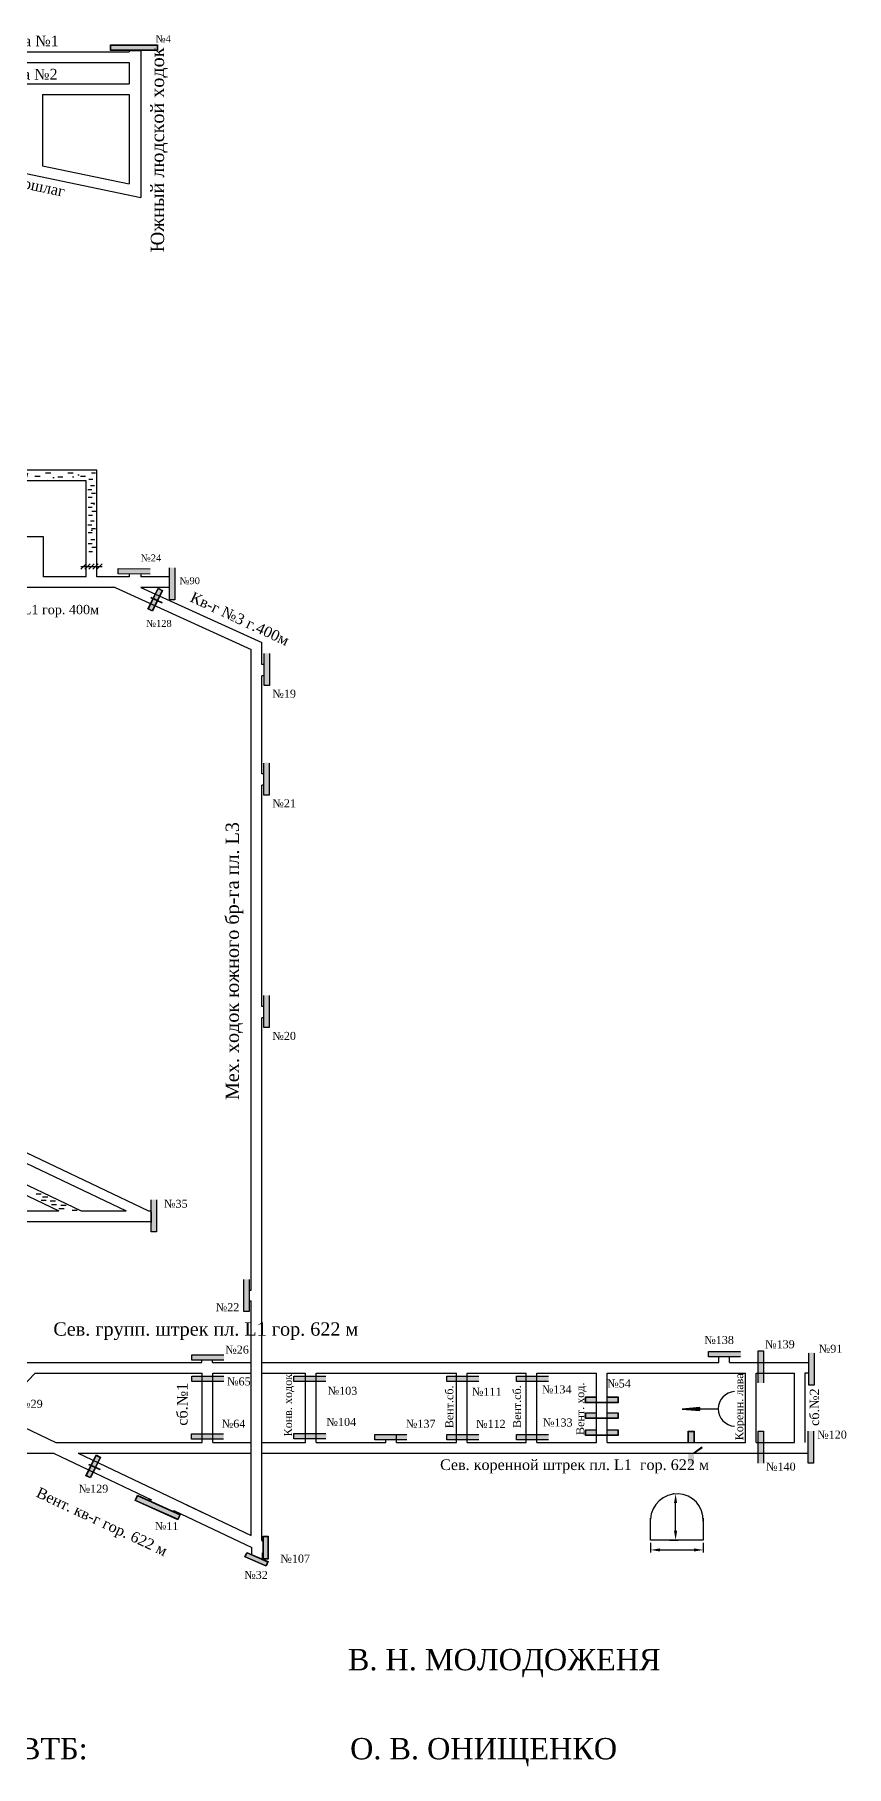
# Model space of a CAD drawing. Header units: millimetres. Extents: x -1207 to 162, y -504 to 324.
# Drawn here: x -142 to 162, y -425 to 224 of the extents above; entities that cross this region are included whole.
import ezdxf

# ---------------------------------------------------------------- set-up
doc = ezdxf.new("R2010")
doc.units = ezdxf.units.MM
for name, color, linetype in [('Двери', 7, 'Continuous'), ('Номера перемычек', 7, 'Continuous'), ('Перемычки 01', 7, 'Continuous'), ('Подписи', 7, 'Continuous')]:
    doc.layers.add(name, color=color, linetype=linetype)
doc.styles.get("Standard").update_dxf_attribs({"font": 'TIMES.TTF', "height": 10})
doc.dimstyles.new('AM_ISO', dxfattribs={"dimtxt": 3.5, "dimasz": 3.5, "dimexe": 1, "dimexo": 1, "dimgap": 1.5, "dimtad": 1, "dimdsep": 46, "dimtxsty": 'Standard', "dimcen": 0, "dimclrd": 256, "dimclre": 256, "dimclrt": 140, "dimadec": 0, "dimazin": 2, "dimtp": 0.1, "dimtm": 0.1, "dimtfac": 0.71, "dimtdec": 3, "dimtmove": 0, "dimatfit": 3, "dimfxl": 0, "dimlwd": -1, "dimlwe": -1, "dimarcsym": 0})

# ---------------------------------------------------------------- blocks, each defined once
blk = doc.blocks.new('*D75')
at = {"linetype": 'ByBlock'}
for p, q in [((89.02, -341.32), (89.02, -345.04)), ((92.52, -344.04), (105.28, -344.04)), ((108.78, -341.32), (108.78, -345.04))]:
    blk.add_line(p, q, dxfattribs=at)
for points in [[(92.52, -343.45), (92.52, -344.62), (89.02, -344.04)], [(105.28, -343.45), (105.28, -344.62), (108.78, -344.04)]]:
    blk.add_solid(points)
at = {"layer": 'Defpoints', "color": 0}
for p in [(89.02, -340.32), (108.78, -340.32), (108.78, -344.04)]:
    blk.add_point(p, dxfattribs=at)
blk = doc.blocks.new('*D74')
at = {"linetype": 'ByBlock'}
for p, q in [((97.78, -322.99), (97.39, -322.99)), ((98.39, -336.86), (98.39, -326.49)), ((96.07, -340.36), (99.39, -340.36))]:
    blk.add_line(p, q, dxfattribs=at)
for points in [[(97.8, -326.49), (98.97, -326.49), (98.39, -322.99)], [(97.8, -336.86), (98.97, -336.86), (98.39, -340.36)]]:
    blk.add_solid(points)
at = {"layer": 'Defpoints', "color": 0}
for p in [(98.39, -322.99), (98.78, -322.99), (95.07, -340.36)]:
    blk.add_point(p, dxfattribs=at)

msp = doc.modelspace()

# ---------------------------------------------------------------- hatches: boundary and pattern name
h = msp.add_hatch()
h.set_pattern_fill('AR-CONC', scale=0.1, style=0)
h.paths.add_polyline_path([(-202.56, 56.892), (-202.56, 60.892), (-316.534, 60.892), (-316.534, 57.392), (-316.034, 56.892)])
h.paths.add_polyline_path([(-162.56, 56.892), (-158.56, 56.892), (-122.56, 56.892), (-122.56, 24.728), (-119.06, 24.728), (-118.56, 25.228), (-118.56, 60.892), (-198.56, 60.892), (-198.56, 56.892)])
h = msp.add_hatch(color=256)
h.paths.add_polyline_path([(-93.948, 15.795), (-95.63, 16.622), (-99.456, 8.845), (-97.774, 8.017)])
h.paths.add_polyline_path([(-94.115, 15.738), (-95.573, 16.455), (-99.289, 8.902), (-97.831, 8.185)], flags=16)
for points in [[(-98.405, 13.225), (-98.466, 13.095), (-96.362, 12.113), (-96.301, 12.244)], [(-94.227, 11.118), (-94.166, 11.248), (-96.211, 12.202), (-96.271, 12.071)], [(107.472, -291.768), (107.472, -290.573), (100.913, -291.212)], [(-121.644, -311.82), (-121.705, -311.951), (-119.601, -312.932), (-119.54, -312.802)], [(-120.632, -312.292), (-120.696, -312.421), (-119.223, -313.108), (-119.16, -312.979)], [(-117.465, -313.928), (-117.405, -313.798), (-119.449, -312.844), (-119.51, -312.975)]]:
    msp.add_hatch(color=256).paths.add_polyline_path(points)
h = msp.add_hatch(color=256)
h.paths.add_polyline_path([(-117.186, -309.251), (-118.868, -308.423), (-122.695, -316.201), (-121.013, -317.028)])
h.paths.add_polyline_path([(-117.354, -309.308), (-118.811, -308.591), (-122.527, -316.144), (-121.07, -316.861)], flags=16)
at = {"layer": 'Двери'}
h = msp.add_hatch(color=256, dxfattribs=at)
h.paths.add_polyline_path([(68.738, -286.613), (64.638, -286.613), (64.638, -288.813), (68.738, -288.813), (68.738, -288.713), (64.738, -288.713), (64.738, -286.713), (68.738, -286.713)])
h.paths.add_polyline_path([(72.738, -288.713), (68.738, -288.713), (68.738, -288.813), (72.738, -288.813)])
h.paths.add_polyline_path([(76.838, -286.613), (72.738, -286.613), (72.738, -286.713), (76.738, -286.713), (76.738, -288.713), (72.738, -288.713), (72.738, -288.813), (76.838, -288.813)])
h = msp.add_hatch(color=3, dxfattribs=at)
h.paths.add_polyline_path([(64.738, -286.713), (64.738, -288.713), (68.738, -288.713), (68.738, -286.713)])
h.paths.add_polyline_path([(76.738, -288.713), (76.738, -286.713), (72.738, -286.713), (72.738, -288.713)])
h = msp.add_hatch(color=256, dxfattribs=at)
h.paths.add_polyline_path([(68.738, -292.559), (64.638, -292.559), (64.638, -294.759), (68.738, -294.759), (68.738, -294.659), (64.738, -294.659), (64.738, -292.659), (68.738, -292.659)])
h.paths.add_polyline_path([(72.738, -294.659), (68.738, -294.659), (68.738, -294.759), (72.738, -294.759)])
h.paths.add_polyline_path([(76.838, -292.559), (72.738, -292.559), (72.738, -292.659), (76.738, -292.659), (76.738, -294.659), (72.738, -294.659), (72.738, -294.759), (76.838, -294.759)])
h = msp.add_hatch(color=3, dxfattribs=at)
h.paths.add_polyline_path([(64.738, -292.659), (64.738, -294.659), (68.738, -294.659), (68.738, -292.659)])
h.paths.add_polyline_path([(76.738, -294.659), (76.738, -292.659), (72.738, -292.659), (72.738, -294.659)])
h = msp.add_hatch(color=256, dxfattribs=at)
h.paths.add_polyline_path([(68.74, -298.949), (64.64, -298.949), (64.64, -301.149), (68.74, -301.149), (68.74, -301.049), (64.74, -301.049), (64.74, -299.049), (68.74, -299.049)])
h.paths.add_polyline_path([(72.74, -301.049), (68.74, -301.049), (68.74, -301.149), (72.74, -301.149)])
h.paths.add_polyline_path([(76.84, -298.949), (72.74, -298.949), (72.74, -299.049), (76.74, -299.049), (76.74, -301.049), (72.74, -301.049), (72.74, -301.149), (76.84, -301.149)])
h = msp.add_hatch(color=3, dxfattribs=at)
h.paths.add_polyline_path([(64.74, -299.049), (64.74, -301.049), (68.74, -301.049), (68.74, -299.049)])
h.paths.add_polyline_path([(76.74, -301.049), (76.74, -299.049), (72.74, -299.049), (72.74, -301.049)])
h = msp.add_hatch(color=256, dxfattribs=at)
h.paths.add_polyline_path([(105.317, -303.644), (105.317, -299.544), (103.117, -299.544), (103.117, -303.644), (103.217, -303.644), (103.217, -299.644), (105.217, -299.644), (105.217, -303.644)])
h.paths.add_polyline_path([(105.317, -311.744), (105.317, -307.644), (105.217, -307.644), (105.217, -311.644), (103.217, -311.644), (103.217, -307.644), (103.117, -307.644), (103.117, -311.744)])
h.paths.add_polyline_path([(103.117, -303.688), (103.217, -303.688), (103.217, -303.644), (103.117, -303.644)])
h = msp.add_hatch(color=3, dxfattribs=at)
h.paths.add_polyline_path([(105.217, -299.644), (103.217, -299.644), (103.217, -303.644), (105.217, -303.644)])
h.paths.add_polyline_path([(103.217, -311.644), (105.217, -311.644), (105.217, -307.644), (103.217, -307.644)])
msp.add_hatch(color=256, dxfattribs=at).paths.add_polyline_path([(105.191, -307.684), (105.257, -307.779), (108.358, -305.62), (108.292, -305.525)])
at = {"layer": 'Перемычки 01'}
h = msp.add_hatch(color=256, dxfattribs=at)
h.paths.add_polyline_path([(-113.499, 220.373), (-113.499, 218.224), (-95.898, 218.224), (-95.898, 220.373)])
h.paths.add_polyline_path([(-96.025, 220.246), (-96.025, 218.351), (-113.372, 218.351), (-113.372, 220.246)], flags=16)
for points in [[(-113.372, 220.246), (-113.372, 218.351), (-96.025, 218.351), (-96.025, 220.246)], [(-99.289, 8.902), (-97.831, 8.185), (-94.115, 15.738), (-95.573, 16.455)], [(-122.527, -316.144), (-121.07, -316.861), (-117.354, -309.308), (-118.811, -308.591)], [(-103.299, -323.703), (-104.076, -325.432), (-88.251, -332.538), (-87.475, -330.81)], [(-56.066, -347.398), (-54.441, -347.392), (-54.474, -338.974), (-56.098, -338.98)], [(-55.208, -349.956), (-54.562, -348.466), (-62.287, -345.121), (-62.932, -346.611)]]:
    msp.add_hatch(color=3, dxfattribs=at).paths.add_polyline_path(points)
h = msp.add_hatch(color=256, dxfattribs=at)
h.paths.add_polyline_path([(-110.769, 21.854), (-106.669, 21.849), (-106.668, 21.949), (-110.668, 21.954), (-110.666, 23.954), (-106.666, 23.949), (-106.666, 24.049), (-110.766, 24.054)])
h.paths.add_polyline_path([(-106.668, 21.949), (-106.669, 21.849), (-98.569, 21.838), (-98.566, 24.038), (-106.666, 24.049), (-106.666, 23.949), (-98.666, 23.938), (-98.669, 21.938)])
h = msp.add_hatch(color=3, dxfattribs=at)
h.paths.add_polyline_path([(-110.666, 23.954), (-110.668, 21.954), (-106.668, 21.949), (-106.666, 23.949)])
h.paths.add_polyline_path([(-102.669, 21.943), (-102.666, 23.943), (-106.666, 23.949), (-106.668, 21.949)])
h.paths.add_polyline_path([(-102.669, 21.943), (-98.669, 21.938), (-98.666, 23.938), (-102.666, 23.943)])
h = msp.add_hatch(color=256, dxfattribs=at)
h.paths.add_polyline_path([(-89.26, 12.141), (-89.26, 16.241), (-89.36, 16.241), (-89.36, 12.241), (-91.36, 12.241), (-91.36, 16.241), (-91.46, 16.241), (-91.46, 12.141)])
h.paths.add_polyline_path([(-89.36, 16.241), (-89.26, 16.241), (-89.26, 24.341), (-91.46, 24.341), (-91.46, 16.241), (-91.36, 16.241), (-91.36, 24.241), (-89.36, 24.241)])
h = msp.add_hatch(color=3, dxfattribs=at)
h.paths.add_polyline_path([(-91.36, 12.241), (-89.36, 12.241), (-89.36, 16.241), (-91.36, 16.241)])
h.paths.add_polyline_path([(-89.36, 20.241), (-91.36, 20.241), (-91.36, 16.241), (-89.36, 16.241)])
h.paths.add_polyline_path([(-89.36, 20.241), (-89.36, 24.241), (-91.36, 24.241), (-91.36, 20.241)])
h = msp.add_hatch(color=256, dxfattribs=at)
h.paths.add_polyline_path([(-53.759, -19.976), (-53.759, -15.876), (-53.859, -15.876), (-53.859, -19.876), (-55.859, -19.876), (-55.859, -15.876), (-55.959, -15.876), (-55.959, -19.976)])
h.paths.add_polyline_path([(-53.859, -15.876), (-53.759, -15.876), (-53.759, -7.776), (-55.959, -7.776), (-55.959, -15.876), (-55.859, -15.876), (-55.859, -7.876), (-53.859, -7.876)])
h = msp.add_hatch(color=3, dxfattribs=at)
h.paths.add_polyline_path([(-55.859, -19.876), (-53.859, -19.876), (-53.859, -15.876), (-55.859, -15.876)])
h.paths.add_polyline_path([(-53.859, -11.876), (-55.859, -11.876), (-55.859, -15.876), (-53.859, -15.876)])
h.paths.add_polyline_path([(-53.859, -11.876), (-53.859, -7.876), (-55.859, -7.876), (-55.859, -11.876)])
h = msp.add_hatch(color=256, dxfattribs=at)
h.paths.add_polyline_path([(-53.846, -61.057), (-53.846, -56.957), (-53.946, -56.957), (-53.946, -60.957), (-55.946, -60.957), (-55.946, -56.957), (-56.046, -56.957), (-56.046, -61.057)])
h.paths.add_polyline_path([(-53.946, -56.957), (-53.846, -56.957), (-53.846, -48.857), (-56.046, -48.857), (-56.046, -56.957), (-55.946, -56.957), (-55.946, -48.957), (-53.946, -48.957)])
h = msp.add_hatch(color=3, dxfattribs=at)
h.paths.add_polyline_path([(-55.946, -60.957), (-53.946, -60.957), (-53.946, -56.957), (-55.946, -56.957)])
h.paths.add_polyline_path([(-53.946, -52.957), (-55.946, -52.957), (-55.946, -56.957), (-53.946, -56.957)])
h.paths.add_polyline_path([(-53.946, -52.957), (-53.946, -48.957), (-55.946, -48.957), (-55.946, -52.957)])
h = msp.add_hatch(color=256, dxfattribs=at)
h.paths.add_polyline_path([(-53.854, -148.277), (-53.854, -144.177), (-53.954, -144.177), (-53.954, -148.177), (-55.954, -148.177), (-55.954, -144.177), (-56.054, -144.177), (-56.054, -148.277)])
h.paths.add_polyline_path([(-53.954, -144.177), (-53.854, -144.177), (-53.854, -136.077), (-56.054, -136.077), (-56.054, -144.177), (-55.954, -144.177), (-55.954, -136.177), (-53.954, -136.177)])
h = msp.add_hatch(color=3, dxfattribs=at)
h.paths.add_polyline_path([(-55.954, -148.177), (-53.954, -148.177), (-53.954, -144.177), (-55.954, -144.177)])
h.paths.add_polyline_path([(-53.954, -140.177), (-55.954, -140.177), (-55.954, -144.177), (-53.954, -144.177)])
h.paths.add_polyline_path([(-53.954, -140.177), (-53.954, -136.177), (-55.954, -136.177), (-55.954, -140.177)])
h = msp.add_hatch(color=256, dxfattribs=at)
h.paths.add_polyline_path([(-96.19, -224.9), (-96.19, -220.8), (-96.29, -220.8), (-96.29, -224.8), (-98.29, -224.8), (-98.29, -220.8), (-98.39, -220.8), (-98.39, -224.9)])
h.paths.add_polyline_path([(-96.29, -220.8), (-96.19, -220.8), (-96.19, -212.7), (-98.39, -212.7), (-98.39, -220.8), (-98.29, -220.8), (-98.29, -212.8), (-96.29, -212.8)])
h = msp.add_hatch(color=3, dxfattribs=at)
h.paths.add_polyline_path([(-98.29, -224.8), (-96.29, -224.8), (-96.29, -220.8), (-98.29, -220.8)])
h.paths.add_polyline_path([(-96.29, -216.8), (-98.29, -216.8), (-98.29, -220.8), (-96.29, -220.8)])
h.paths.add_polyline_path([(-96.29, -216.8), (-96.29, -212.8), (-98.29, -212.8), (-98.29, -216.8)])
h = msp.add_hatch(color=256, dxfattribs=at)
h.paths.add_polyline_path([(-61.415, -254.736), (-61.415, -250.636), (-61.515, -250.636), (-61.515, -254.636), (-63.515, -254.636), (-63.515, -250.636), (-63.615, -250.636), (-63.615, -254.736)])
h.paths.add_polyline_path([(-61.515, -250.636), (-61.415, -250.636), (-61.415, -242.536), (-63.615, -242.536), (-63.615, -250.636), (-63.515, -250.636), (-63.515, -242.636), (-61.515, -242.636)])
h = msp.add_hatch(color=3, dxfattribs=at)
h.paths.add_polyline_path([(-63.515, -254.636), (-61.515, -254.636), (-61.515, -250.636), (-63.515, -250.636)])
h.paths.add_polyline_path([(-61.515, -246.636), (-63.515, -246.636), (-63.515, -250.636), (-61.515, -250.636)])
h.paths.add_polyline_path([(-61.515, -246.636), (-61.515, -242.636), (-63.515, -242.636), (-63.515, -246.636)])
h = msp.add_hatch(color=256, dxfattribs=at)
h.paths.add_polyline_path([(-83.085, -272.93), (-78.985, -272.93), (-78.985, -272.83), (-82.985, -272.83), (-82.985, -270.83), (-78.985, -270.83), (-78.985, -270.73), (-83.085, -270.73)])
h.paths.add_polyline_path([(-78.985, -272.83), (-78.985, -272.93), (-70.885, -272.93), (-70.885, -270.73), (-78.985, -270.73), (-78.985, -270.83), (-70.985, -270.83), (-70.985, -272.83)])
h = msp.add_hatch(color=3, dxfattribs=at)
h.paths.add_polyline_path([(-82.985, -270.83), (-82.985, -272.83), (-78.985, -272.83), (-78.985, -270.83)])
h.paths.add_polyline_path([(-74.985, -272.83), (-74.985, -270.83), (-78.985, -270.83), (-78.985, -272.83)])
h.paths.add_polyline_path([(-74.985, -272.83), (-70.985, -272.83), (-70.985, -270.83), (-74.985, -270.83)])
h = msp.add_hatch(color=256, dxfattribs=at)
h.paths.add_polyline_path([(110.671, -271.714), (114.771, -271.714), (114.771, -271.614), (110.771, -271.614), (110.771, -269.614), (114.771, -269.614), (114.771, -269.514), (110.671, -269.514)])
h.paths.add_polyline_path([(114.771, -271.614), (114.771, -271.714), (122.871, -271.714), (122.871, -269.514), (114.771, -269.514), (114.771, -269.614), (122.771, -269.614), (122.771, -271.614)])
h = msp.add_hatch(color=2, dxfattribs=at)
h.paths.add_polyline_path([(110.771, -269.614), (110.771, -271.614), (114.771, -271.614), (114.771, -269.614)])
h.paths.add_polyline_path([(118.771, -271.614), (118.771, -269.614), (114.771, -269.614), (114.771, -271.614)])
h.paths.add_polyline_path([(118.771, -271.614), (122.771, -271.614), (122.771, -269.614), (118.771, -269.614)])
h = msp.add_hatch(color=256, dxfattribs=at)
h.paths.add_polyline_path([(129.298, -269.253), (129.298, -273.353), (129.398, -273.353), (129.398, -269.353), (131.398, -269.353), (131.398, -273.353), (131.498, -273.353), (131.498, -269.253)])
h.paths.add_polyline_path([(129.398, -273.353), (129.298, -273.353), (129.298, -281.453), (131.498, -281.453), (131.498, -273.353), (131.398, -273.353), (131.398, -281.353), (129.398, -281.353)])
h = msp.add_hatch(color=2, dxfattribs=at)
h.paths.add_polyline_path([(131.398, -269.353), (129.398, -269.353), (129.398, -273.353), (131.398, -273.353)])
h.paths.add_polyline_path([(129.398, -277.353), (131.398, -277.353), (131.398, -273.353), (129.398, -273.353)])
h.paths.add_polyline_path([(129.398, -277.353), (129.398, -281.353), (131.398, -281.353), (131.398, -277.353)])
h = msp.add_hatch(color=256, dxfattribs=at)
h.paths.add_polyline_path([(150.4, -282.318), (150.4, -278.218), (150.3, -278.218), (150.3, -282.218), (148.3, -282.218), (148.3, -278.218), (148.2, -278.218), (148.2, -282.318)])
h.paths.add_polyline_path([(150.3, -278.218), (150.4, -278.218), (150.4, -270.118), (148.2, -270.118), (148.2, -278.218), (148.3, -278.218), (148.3, -270.218), (150.3, -270.218)])
h = msp.add_hatch(color=3, dxfattribs=at)
h.paths.add_polyline_path([(148.3, -282.218), (150.3, -282.218), (150.3, -278.218), (148.3, -278.218)])
h.paths.add_polyline_path([(150.3, -274.218), (148.3, -274.218), (148.3, -278.218), (150.3, -278.218)])
h.paths.add_polyline_path([(150.3, -274.218), (150.3, -270.218), (148.3, -270.218), (148.3, -274.218)])
h = msp.add_hatch(color=256, dxfattribs=at)
h.paths.add_polyline_path([(-83.085, -280.937), (-78.985, -280.937), (-78.985, -280.837), (-82.985, -280.837), (-82.985, -278.837), (-78.985, -278.837), (-78.985, -278.737), (-83.085, -278.737)])
h.paths.add_polyline_path([(-78.985, -280.837), (-78.985, -280.937), (-70.885, -280.937), (-70.885, -278.737), (-78.985, -278.737), (-78.985, -278.837), (-70.985, -278.837), (-70.985, -280.837)])
h = msp.add_hatch(color=3, dxfattribs=at)
h.paths.add_polyline_path([(-82.985, -278.837), (-82.985, -280.837), (-78.985, -280.837), (-78.985, -278.837)])
h.paths.add_polyline_path([(-74.985, -280.837), (-74.985, -278.837), (-78.985, -278.837), (-78.985, -280.837)])
h.paths.add_polyline_path([(-74.985, -280.837), (-70.985, -280.837), (-70.985, -278.837), (-74.985, -278.837)])
h = msp.add_hatch(color=256, dxfattribs=at)
h.paths.add_polyline_path([(-44.843, -280.937), (-40.743, -280.937), (-40.743, -280.837), (-44.743, -280.837), (-44.743, -278.837), (-40.743, -278.837), (-40.743, -278.737), (-44.843, -278.737)])
h.paths.add_polyline_path([(-40.743, -280.837), (-40.743, -280.937), (-32.643, -280.937), (-32.643, -278.737), (-40.743, -278.737), (-40.743, -278.837), (-32.743, -278.837), (-32.743, -280.837)])
h = msp.add_hatch(color=3, dxfattribs=at)
h.paths.add_polyline_path([(-44.743, -278.837), (-44.743, -280.837), (-40.743, -280.837), (-40.743, -278.837)])
h.paths.add_polyline_path([(-36.743, -280.837), (-36.743, -278.837), (-40.743, -278.837), (-40.743, -280.837)])
h.paths.add_polyline_path([(-36.743, -280.837), (-32.743, -280.837), (-32.743, -278.837), (-36.743, -278.837)])
h = msp.add_hatch(color=256, dxfattribs=at)
h.paths.add_polyline_path([(12.495, -280.937), (16.595, -280.937), (16.595, -280.837), (12.595, -280.837), (12.595, -278.837), (16.595, -278.837), (16.595, -278.737), (12.495, -278.737)])
h.paths.add_polyline_path([(16.595, -280.837), (16.595, -280.937), (24.695, -280.937), (24.695, -278.737), (16.595, -278.737), (16.595, -278.837), (24.595, -278.837), (24.595, -280.837)])
h = msp.add_hatch(color=3, dxfattribs=at)
h.paths.add_polyline_path([(12.595, -278.837), (12.595, -280.837), (16.595, -280.837), (16.595, -278.837)])
h.paths.add_polyline_path([(20.595, -280.837), (20.595, -278.837), (16.595, -278.837), (16.595, -280.837)])
h.paths.add_polyline_path([(20.595, -280.837), (24.595, -280.837), (24.595, -278.837), (20.595, -278.837)])
h = msp.add_hatch(color=256, dxfattribs=at)
h.paths.add_polyline_path([(38.609, -280.937), (42.709, -280.937), (42.709, -280.837), (38.709, -280.837), (38.709, -278.837), (42.709, -278.837), (42.709, -278.737), (38.609, -278.737)])
h.paths.add_polyline_path([(42.709, -280.837), (42.709, -280.937), (50.809, -280.937), (50.809, -278.737), (42.709, -278.737), (42.709, -278.837), (50.709, -278.837), (50.709, -280.837)])
h = msp.add_hatch(color=3, dxfattribs=at)
h.paths.add_polyline_path([(38.709, -278.837), (38.709, -280.837), (42.709, -280.837), (42.709, -278.837)])
h.paths.add_polyline_path([(46.709, -280.837), (46.709, -278.837), (42.709, -278.837), (42.709, -280.837)])
h.paths.add_polyline_path([(46.709, -280.837), (50.709, -280.837), (50.709, -278.837), (46.709, -278.837)])
h = msp.add_hatch(color=256, dxfattribs=at)
h.paths.add_polyline_path([(-83.271, -302.547), (-79.171, -302.547), (-79.171, -302.447), (-83.171, -302.447), (-83.171, -300.447), (-79.171, -300.447), (-79.171, -300.347), (-83.271, -300.347)])
h.paths.add_polyline_path([(-79.171, -302.447), (-79.171, -302.547), (-71.071, -302.547), (-71.071, -300.347), (-79.171, -300.347), (-79.171, -300.447), (-71.171, -300.447), (-71.171, -302.447)])
h = msp.add_hatch(color=3, dxfattribs=at)
h.paths.add_polyline_path([(-83.171, -300.447), (-83.171, -302.447), (-79.171, -302.447), (-79.171, -300.447)])
h.paths.add_polyline_path([(-75.171, -302.447), (-75.171, -300.447), (-79.171, -300.447), (-79.171, -302.447)])
h.paths.add_polyline_path([(-75.171, -302.447), (-71.171, -302.447), (-71.171, -300.447), (-75.171, -300.447)])
h = msp.add_hatch(color=256, dxfattribs=at)
h.paths.add_polyline_path([(-44.806, -302.507), (-40.706, -302.507), (-40.706, -302.407), (-44.706, -302.407), (-44.706, -300.407), (-40.706, -300.407), (-40.706, -300.307), (-44.806, -300.307)])
h.paths.add_polyline_path([(-40.706, -302.407), (-40.706, -302.507), (-32.606, -302.507), (-32.606, -300.307), (-40.706, -300.307), (-40.706, -300.407), (-32.706, -300.407), (-32.706, -302.407)])
h = msp.add_hatch(color=3, dxfattribs=at)
h.paths.add_polyline_path([(-44.706, -300.407), (-44.706, -302.407), (-40.706, -302.407), (-40.706, -300.407)])
h.paths.add_polyline_path([(-36.706, -302.407), (-36.706, -300.407), (-40.706, -300.407), (-40.706, -302.407)])
h.paths.add_polyline_path([(-36.706, -302.407), (-32.706, -302.407), (-32.706, -300.407), (-36.706, -300.407)])
h = msp.add_hatch(color=256, dxfattribs=at)
h.paths.add_polyline_path([(-14.526, -302.791), (-10.426, -302.791), (-10.426, -302.691), (-14.426, -302.691), (-14.426, -300.691), (-10.426, -300.691), (-10.426, -300.591), (-14.526, -300.591)])
h.paths.add_polyline_path([(-10.426, -302.691), (-10.426, -302.791), (-2.326, -302.791), (-2.326, -300.591), (-10.426, -300.591), (-10.426, -300.691), (-2.426, -300.691), (-2.426, -302.691)])
h = msp.add_hatch(color=3, dxfattribs=at)
h.paths.add_polyline_path([(-14.426, -300.691), (-14.426, -302.691), (-10.426, -302.691), (-10.426, -300.691)])
h.paths.add_polyline_path([(-6.426, -302.691), (-6.426, -300.691), (-10.426, -300.691), (-10.426, -302.691)])
h.paths.add_polyline_path([(-6.426, -302.691), (-2.426, -302.691), (-2.426, -300.691), (-6.426, -300.691)])
h = msp.add_hatch(color=256, dxfattribs=at)
h.paths.add_polyline_path([(12.532, -302.791), (16.632, -302.791), (16.632, -302.691), (12.632, -302.691), (12.632, -300.691), (16.632, -300.691), (16.632, -300.591), (12.532, -300.591)])
h.paths.add_polyline_path([(16.632, -302.691), (16.632, -302.791), (24.732, -302.791), (24.732, -300.591), (16.632, -300.591), (16.632, -300.691), (24.632, -300.691), (24.632, -302.691)])
h = msp.add_hatch(color=3, dxfattribs=at)
h.paths.add_polyline_path([(12.632, -300.691), (12.632, -302.691), (16.632, -302.691), (16.632, -300.691)])
h.paths.add_polyline_path([(20.632, -302.691), (20.632, -300.691), (16.632, -300.691), (16.632, -302.691)])
h.paths.add_polyline_path([(20.632, -302.691), (24.632, -302.691), (24.632, -300.691), (20.632, -300.691)])
h = msp.add_hatch(color=256, dxfattribs=at)
h.paths.add_polyline_path([(38.646, -302.791), (42.746, -302.791), (42.746, -302.691), (38.746, -302.691), (38.746, -300.691), (42.746, -300.691), (42.746, -300.591), (38.646, -300.591)])
h.paths.add_polyline_path([(42.746, -302.691), (42.746, -302.791), (50.846, -302.791), (50.846, -300.591), (42.746, -300.591), (42.746, -300.691), (50.746, -300.691), (50.746, -302.691)])
h = msp.add_hatch(color=3, dxfattribs=at)
h.paths.add_polyline_path([(38.746, -300.691), (38.746, -302.691), (42.746, -302.691), (42.746, -300.691)])
h.paths.add_polyline_path([(46.746, -302.691), (46.746, -300.691), (42.746, -300.691), (42.746, -302.691)])
h.paths.add_polyline_path([(46.746, -302.691), (50.746, -302.691), (50.746, -300.691), (46.746, -300.691)])
h = msp.add_hatch(color=256, dxfattribs=at)
h.paths.add_polyline_path([(129.298, -299.368), (129.298, -303.468), (129.398, -303.468), (129.398, -299.468), (131.398, -299.468), (131.398, -303.468), (131.498, -303.468), (131.498, -299.368)])
h.paths.add_polyline_path([(129.398, -303.468), (129.298, -303.468), (129.298, -311.568), (131.498, -311.568), (131.498, -303.468), (131.398, -303.468), (131.398, -311.468), (129.398, -311.468)])
h = msp.add_hatch(color=2, dxfattribs=at)
h.paths.add_polyline_path([(131.398, -299.468), (129.398, -299.468), (129.398, -303.468), (131.398, -303.468)])
h.paths.add_polyline_path([(129.398, -307.468), (131.398, -307.468), (131.398, -303.468), (129.398, -303.468)])
h.paths.add_polyline_path([(129.398, -307.468), (129.398, -311.468), (131.398, -311.468), (131.398, -307.468)])
h = msp.add_hatch(color=256, dxfattribs=at)
h.paths.add_polyline_path([(150.224, -311.618), (150.224, -307.518), (150.124, -307.518), (150.124, -311.518), (148.124, -311.518), (148.124, -307.518), (148.024, -307.518), (148.024, -311.618)])
h.paths.add_polyline_path([(150.124, -307.518), (150.224, -307.518), (150.224, -299.418), (148.024, -299.418), (148.024, -307.518), (148.124, -307.518), (148.124, -299.518), (150.124, -299.518)])
h = msp.add_hatch(color=3, dxfattribs=at)
h.paths.add_polyline_path([(148.124, -311.518), (150.124, -311.518), (150.124, -307.518), (148.124, -307.518)])
h.paths.add_polyline_path([(150.124, -303.518), (148.124, -303.518), (148.124, -307.518), (150.124, -307.518)])
h.paths.add_polyline_path([(150.124, -303.518), (150.124, -299.518), (148.124, -299.518), (148.124, -303.518)])
h = msp.add_hatch(color=256, dxfattribs=at)
h.paths.add_polyline_path([(-103.363, -323.535), (-104.244, -325.495), (-88.187, -332.706), (-87.307, -330.746)])
h.paths.add_polyline_path([(-87.475, -330.81), (-88.251, -332.538), (-104.076, -325.432), (-103.299, -323.703)], flags=16)
h = msp.add_hatch(color=256, dxfattribs=at)
h.paths.add_polyline_path([(-54.349, -338.849), (-56.224, -338.856), (-56.19, -347.524), (-54.316, -347.516)])
h.paths.add_polyline_path([(-54.474, -338.974), (-56.098, -338.98), (-56.066, -347.398), (-54.441, -347.392)], flags=16)
h = msp.add_hatch(color=256, dxfattribs=at)
h.paths.add_polyline_path([(-62.352, -344.956), (-63.097, -346.676), (-55.143, -350.121), (-54.398, -348.4)])
h.paths.add_polyline_path([(-62.287, -345.121), (-62.932, -346.611), (-55.208, -349.956), (-54.562, -348.466)], flags=16)

# ---------------------------------------------------------------- linework, layer by layer
for p, q in [((-198.56, 217.712), (-138.56, 217.712)), ((-138.56, 217.712), (-106.497, 217.712)), ((-106.573, 218.275), (-101.991, 218.275)), ((-106.497, 218.504), (-106.497, 217.712)), ((-102.133, 218.404), (-102.133, 163.174)), ((-198.56, 213.712), (-106.497, 213.712)), ((-106.497, 213.712), (-106.497, 205.712)), ((-106.497, 208.176), (-106.497, 205.712)), ((-198.56, 205.712), (-106.497, 205.712)), ((-139.007, 201.712), (-139.007, 174.954)), ((-139.007, 201.712), (-106.497, 201.712)), ((-106.497, 201.712), (-106.497, 168.24)), ((-249.265, 193.726), (-102.133, 163.174)), ((-139.007, 174.954), (-106.497, 168.24)), ((-118.56, 60.892), (-198.56, 60.892)), ((-141.816, 58.64), (-139.89, 58.64)), ((-137.814, 59.89), (-135.888, 59.89)), ((-129.461, 59.89), (-127.535, 59.89)), ((-124.78, 58.575), (-122.854, 58.575)), ((-120.565, 59.889), (-119.104, 59.889)), ((-118.56, 20.892), (-118.56, 60.892)), ((-122.56, 56.892), (-158.56, 56.892)), ((-133.279, 58.341), (-131.353, 58.341)), ((-122.56, 20.892), (-122.56, 56.892)), ((-121.948, 53.681), (-120.487, 53.681)), ((-121.62, 57.517), (-120.16, 57.517)), ((-120.995, 55.187), (-119.534, 55.187)), ((-120.588, 52.28), (-119.127, 52.28)), ((-121.849, 46.955), (-120.388, 46.955)), ((-121.801, 50.75), (-120.34, 50.75)), ((-120.896, 48.461), (-119.435, 48.461)), ((-120.489, 45.554), (-119.028, 45.554)), ((-121.99, 40.398), (-120.529, 40.398)), ((-121.701, 44.024), (-120.241, 44.024)), ((-121.036, 41.904), (-119.576, 41.904)), ((-120.63, 38.997), (-119.169, 38.997)), ((-138.56, 35.892), (-158.56, 35.892)), ((-138.56, 20.892), (-138.56, 35.892)), ((-121.842, 37.467), (-120.381, 37.467)), ((-121.813, 33.356), (-120.352, 33.356)), ((-120.859, 34.862), (-119.398, 34.862)), ((-121.665, 30.425), (-120.204, 30.425)), ((-120.453, 31.955), (-118.992, 31.955)), ((-122.56, 20.892), (-138.56, 20.892)), ((-106.497, 20.892), (-118.56, 20.892)), ((-106.497, 21.948), (-106.497, 20.892)), ((-102.133, 21.942), (-102.133, 20.892)), ((-91.36, 20.892), (-102.133, 20.892)), ((-111.77, 16.892), (-207.426, 16.892)), ((-111.77, 16.892), (-60.806, -6.358)), ((-102.133, 16.892), (-56.806, -3.787)), ((-91.36, 16.892), (-102.133, 16.892)), ((-60.806, -48.628), (-60.806, -6.358)), ((-56.806, -11.939), (-56.806, -3.787)), ((-55.859, -11.939), (-56.806, -11.939)), ((-55.859, -16.21), (-56.806, -16.21)), ((-56.806, -53.019), (-56.806, -16.21)), ((-60.806, -70.071), (-60.806, -48.624)), ((-55.946, -53.019), (-56.806, -53.019)), ((-56.806, -71.979), (-56.806, -57.291)), ((-55.946, -57.291), (-56.806, -57.291)), ((-60.806, -246.636), (-60.806, -70.071)), ((-56.806, -140.24), (-56.806, -71.979)), ((-55.954, -140.24), (-56.806, -140.24)), ((-280.374, -146.482), (-132.816, -216.856)), ((-56.806, -340.497), (-56.806, -144.511)), ((-55.954, -144.511), (-56.806, -144.511)), ((-228.978, -166.994), (-124.429, -216.856)), ((-211.626, -167.27), (-107.655, -216.856)), ((-202.95, -167.407), (-99.267, -216.856)), ((-141.349, -210.452), (-139.423, -210.452)), ((-139.502, -212.916), (-137.576, -212.916)), ((-138.961, -211.566), (-137.035, -211.566)), ((-136.056, -213.119), (-134.13, -213.119)), ((-273.22, -216.825), (-132.816, -216.856)), ((-135.651, -214.469), (-133.725, -214.469)), ((-132.814, -216.021), (-130.888, -216.021)), ((-132.071, -214.806), (-130.145, -214.806)), ((-127.883, -216.629), (-125.956, -216.629)), ((-124.429, -216.856), (-107.655, -216.856)), ((-99.267, -216.856), (-98.29, -216.856)), ((-98.29, -217.207), (-98.29, -221.207)), ((-307.668, -220.856), (-98.29, -220.856)), ((-98.29, -221.207), (-98.29, -221.207)), ((-61.515, -246.636), (-60.806, -246.636)), ((-61.515, -250.636), (-60.806, -250.636)), ((-60.806, -338.59), (-60.806, -250.636)), ((114.671, -273.688), (114.671, -271.614)), ((118.671, -273.688), (118.671, -271.614)), ((-156.394, -293.002), (-141.769, -277.688)), ((-146.331, -273.688), (-92.83, -273.688)), ((-141.769, -277.688), (-79.107, -277.688)), ((-92.83, -273.688), (-79.197, -273.688)), ((-79.197, -273.688), (-79.196, -272.92)), ((-79.115, -303.688), (-79.107, -277.688)), ((-75.197, -273.688), (-75.196, -272.925)), ((-75.197, -273.688), (-60.806, -273.688)), ((-75.115, -303.688), (-75.107, -277.688)), ((-75.107, -277.688), (-71.989, -277.688)), ((-71.989, -277.688), (-60.806, -277.688)), ((-56.806, -273.688), (-6.263, -273.688)), ((-56.806, -277.688), (-40.412, -277.688)), ((-40.419, -303.688), (-40.412, -277.688)), ((-36.419, -303.688), (-36.412, -277.688)), ((-36.412, -277.688), (-6.263, -277.688)), ((-6.263, -273.688), (114.671, -273.688)), ((-6.263, -273.688), (-6.125, -273.688)), ((-6.263, -277.688), (-1.183, -277.688)), ((-6.263, -277.688), (14.581, -277.688)), ((-1.183, -277.688), (10.581, -277.688)), ((14.581, -277.688), (16.271, -277.688)), ((16.271, -303.688), (16.271, -277.688)), ((20.271, -303.688), (20.271, -277.688)), ((20.271, -277.688), (42.364, -277.688)), ((42.364, -303.688), (42.364, -277.688)), ((46.364, -303.688), (46.364, -277.688)), ((46.364, -277.688), (68.75, -277.688)), ((68.75, -303.688), (68.75, -277.688)), ((72.75, -303.688), (72.75, -277.688)), ((72.75, -277.688), (124.597, -277.688)), ((118.671, -273.688), (148.3, -273.688)), ((124.597, -303.688), (124.597, -277.688)), ((128.597, -303.688), (128.597, -277.688)), ((128.597, -277.688), (142.962, -277.688)), ((142.962, -303.688), (142.962, -277.688)), ((146.962, -303.688), (146.962, -277.676)), ((146.962, -277.676), (148.269, -277.676)), ((114.393, -291.212), (107.472, -291.212)), ((-149.085, -296.488), (-133.986, -303.688)), ((-133.986, -303.688), (-79.115, -303.688)), ((-75.115, -303.688), (-71.989, -303.688)), ((-71.989, -303.688), (-60.806, -303.688)), ((-56.806, -303.688), (-40.419, -303.688)), ((-36.419, -303.688), (-19.733, -303.688)), ((-21.264, -303.688), (-10.265, -303.688)), ((-10.265, -303.688), (-10.265, -302.691)), ((-6.263, -303.688), (-6.263, -300.691)), ((-6.263, -303.688), (10.581, -303.688)), ((-6.263, -303.688), (14.581, -303.688)), ((14.581, -303.688), (16.271, -303.688)), ((20.271, -303.688), (42.364, -303.688)), ((46.364, -303.688), (68.75, -303.688)), ((72.75, -303.688), (84.026, -303.688)), ((83.667, -303.688), (124.597, -303.688)), ((93.414, -303.688), (93.45, -303.688)), ((128.597, -303.688), (142.962, -303.688)), ((-187.598, -307.688), (-134.627, -307.688)), ((-134.891, -307.688), (-98.174, -325.199)), ((-125.599, -307.688), (-71.989, -307.688)), ((-125.599, -307.688), (-60.806, -338.59)), ((-71.989, -307.688), (-60.806, -307.688)), ((-56.806, -307.688), (14.581, -307.688)), ((14.581, -307.688), (41.148, -307.688)), ((41.148, -307.688), (148.124, -307.688)), ((-99.986, -325.199), (-98.174, -325.199)), ((-90.809, -329.321), (-89.532, -329.321)), ((-89.532, -329.321), (-60.487, -343.173)), ((-84.942, -327.079), (-77.633, -330.565)), ((-60.487, -345.9), (-60.487, -343.173)), ((-56.806, -340.497), (-56.091, -340.838)), ((-56.487, -347.632), (-56.487, -345.081)), ((-56.487, -345.081), (-56.199, -345.218))]:
    msp.add_line(p, q)
at = {"color": 7}
for points in [[(-124.56, 23.728), (-122.56, 25.728)], [(-124.56, 24.728), (-116.56, 24.728)], [(-123.06, 23.728), (-121.06, 25.728)], [(-121.56, 23.728), (-119.56, 25.728)], [(-120.06, 23.728), (-118.06, 25.728)], [(-118.56, 23.728), (-116.56, 25.728)]]:
    msp.add_lwpolyline(points, dxfattribs=at)
for points in [[(-93.948, 15.795), (-97.774, 8.017), (-99.456, 8.845), (-95.63, 16.622)], [(-94.115, 15.738), (-97.831, 8.185), (-99.289, 8.902), (-95.573, 16.455)], [(107.472, -290.573), (100.913, -291.212), (107.472, -291.768)], [(-117.186, -309.251), (-121.013, -317.028), (-122.695, -316.201), (-118.868, -308.423)], [(-117.354, -309.308), (-121.07, -316.861), (-122.527, -316.144), (-118.811, -308.591)]]:
    msp.add_lwpolyline(points, close=True)
at = {"color": 0}
msp.add_lwpolyline([(108.779, -332.14), (108.779, -340.317), (89.016, -340.317), (89.016, -332.14)], dxfattribs=at)
msp.add_arc((120.905, -291.168), 6.512, 93.594801, 266.405199)
msp.add_arc((98.898, -332.869), 9.89, 357.588768, 177.588768, dxfattribs=at)
at = {"layer": 'Двери'}
for p, q in [((-98.463, 13.093), (-94.226, 11.117)), ((-98.405, 13.225), (-94.166, 11.248)), ((-121.702, -311.952), (-117.465, -313.928)), ((-121.644, -311.82), (-117.404, -313.798))]:
    msp.add_line(p, q, dxfattribs=at)
for points in [[(72.738, -286.613), (76.838, -286.613), (76.838, -288.813), (64.638, -288.813), (64.638, -286.613), (68.738, -286.613)], [(72.738, -286.713), (76.738, -286.713), (76.738, -288.713), (64.738, -288.713), (64.738, -286.713), (68.738, -286.713)], [(72.738, -292.559), (76.838, -292.559), (76.838, -294.759), (64.638, -294.759), (64.638, -292.559), (68.738, -292.559)], [(72.738, -292.659), (76.738, -292.659), (76.738, -294.659), (64.738, -294.659), (64.738, -292.659), (68.738, -292.659)], [(72.74, -298.949), (76.84, -298.949), (76.84, -301.149), (64.64, -301.149), (64.64, -298.949), (68.74, -298.949)], [(72.74, -299.049), (76.74, -299.049), (76.74, -301.049), (64.74, -301.049), (64.74, -299.049), (68.74, -299.049)], [(103.117, -303.688), (103.117, -299.544), (105.317, -299.544), (105.317, -303.644)], [(103.217, -303.688), (103.217, -299.644), (105.217, -299.644), (105.217, -303.644)]]:
    msp.add_lwpolyline(points, dxfattribs=at)
msp.add_lwpolyline([(105.257, -307.779), (108.358, -305.62), (108.292, -305.525), (105.191, -307.684)], close=True, dxfattribs=at)
at = {"layer": 'Перемычки 01'}
for points in [[(-113.499, 220.373), (-95.898, 220.373), (-95.898, 218.224), (-113.499, 218.224)], [(-113.372, 220.246), (-96.025, 220.246), (-96.025, 218.351), (-113.372, 218.351)], [(-103.363, -323.535), (-87.307, -330.746), (-88.187, -332.706), (-104.244, -325.495)], [(-103.299, -323.703), (-87.475, -330.81), (-88.251, -332.538), (-104.076, -325.432)], [(-54.349, -338.849), (-54.316, -347.516), (-56.19, -347.524), (-56.224, -338.856)], [(-54.474, -338.974), (-54.441, -347.392), (-56.066, -347.398), (-56.098, -338.98)], [(-62.352, -344.956), (-54.398, -348.4), (-55.143, -350.121), (-63.097, -346.676)], [(-62.287, -345.121), (-54.562, -348.466), (-55.208, -349.956), (-62.932, -346.611)]]:
    msp.add_lwpolyline(points, close=True, dxfattribs=at)
for points in [[(-98.669, 21.938), (-110.668, 21.954), (-110.666, 23.954), (-98.666, 23.938)], [(-89.36, 24.241), (-89.36, 12.241), (-91.36, 12.241), (-91.36, 24.241)], [(-53.859, -7.876), (-53.859, -19.876), (-55.859, -19.876), (-55.859, -7.876)], [(-53.946, -48.957), (-53.946, -60.957), (-55.946, -60.957), (-55.946, -48.957)], [(-53.954, -136.177), (-53.954, -148.177), (-55.954, -148.177), (-55.954, -136.177)], [(-96.29, -212.8), (-96.29, -224.8), (-98.29, -224.8), (-98.29, -212.8)], [(-61.515, -242.636), (-61.515, -254.636), (-63.515, -254.636), (-63.515, -242.636)], [(-70.985, -272.83), (-82.985, -272.83), (-82.985, -270.83), (-70.985, -270.83)], [(122.771, -271.614), (110.771, -271.614), (110.771, -269.614), (122.771, -269.614)], [(129.398, -281.353), (129.398, -269.353), (131.398, -269.353), (131.398, -281.353)], [(150.3, -270.218), (150.3, -282.218), (148.3, -282.218), (148.3, -270.218)], [(-70.985, -280.837), (-82.985, -280.837), (-82.985, -278.837), (-70.985, -278.837)], [(-32.743, -280.837), (-44.743, -280.837), (-44.743, -278.837), (-32.743, -278.837)], [(24.595, -280.837), (12.595, -280.837), (12.595, -278.837), (24.595, -278.837)], [(50.709, -280.837), (38.709, -280.837), (38.709, -278.837), (50.709, -278.837)], [(-71.171, -302.447), (-83.171, -302.447), (-83.171, -300.447), (-71.171, -300.447)], [(-32.706, -302.407), (-44.706, -302.407), (-44.706, -300.407), (-32.706, -300.407)], [(-2.426, -302.691), (-14.426, -302.691), (-14.426, -300.691), (-2.426, -300.691)], [(24.632, -302.691), (12.632, -302.691), (12.632, -300.691), (24.632, -300.691)], [(50.746, -302.691), (38.746, -302.691), (38.746, -300.691), (50.746, -300.691)], [(129.398, -311.468), (129.398, -299.468), (131.398, -299.468), (131.398, -311.468)], [(150.124, -299.518), (150.124, -311.518), (148.124, -311.518), (148.124, -299.518)]]:
    msp.add_lwpolyline(points, dxfattribs=at)

# ---------------------------------------------------------------- texts
for s, height, p in [('Вент. сбойка №1', 4, (-176.432, 219.829)), ('Вент. сбойка №2', 4, (-176.857, 207.376)), ('4 сев. откат. штрек укл. 7-9 пл. L1 гор. 400м', 3.5, (-217.22, 6.859)), ('Сев. групп. штрек пл. L1 гор. 622 м', 5, (-134.916, -263.689)), ('Сев. коренной штрек пл. L1  гор. 622 м', 4, (10.106, -314.068))]:
    msp.add_text(s, height=height).set_placement(p)
for s, height, rotation, p in [('Южный людской ходок', 5, 90, (-93.395, 142.529)), ('Наклонный квершлаг', 4, 348, (-185.452, 174.927)), ('Кв-г №3 г.400м', 4, 335, (-84.006, 11.809)), ('Мех. ходок южного бр-га пл. L3', 5, 90, (-65.329, -175.324)), ('Конв. ходок', 3, 90, (-45.445, -301.442)), ('Коренн. лава', 3, 90, (123.74, -302.893)), ('сб.№1', 4, 90, (-84.603, -297.429)), ('Вент.сб.', 3, 90, (15.055, -298.388)), ('Вент.сб.', 3, 90, (40.431, -298.312)), ('Вент. ход.', 3, 90, (64.118, -300.94)), ('сб.№2', 3.5, 90, (152.216, -297.515))]:
    msp.add_text(s, height=height, rotation=rotation).set_placement(p)
at = {"color": 7}
msp.add_text('Вент. кв-г гор. 622 м', height=4, rotation=335, dxfattribs=at).set_placement((-141.709, -323.943))
at = {"layer": 'Номера перемычек'}
for s, height, p in [('№4', 2.6, (-96.569, 221.361)), ('№24', 2.6, (-102.15, 26.663)), ('№90', 2.6, (-87.629, 18.128)), ('№128', 2.6, (-100.18, 2.114)), ('№19', 3, (-52.803, -24.46)), ('№21', 3, (-52.803, -65.54)), ('№20', 3, (-52.803, -152.76)), ('№35', 3, (-93.434, -215.736)), ('№22', 3, (-74.032, -254.499)), ('№138', 3, (109.148, -266.794)), ('№139', 3, (131.961, -268.412)), ('№26', 3, (-70.463, -270.425)), ('№91', 3, (152.069, -270.087)), ('№65', 3, (-69.801, -282.331)), ('№103', 3, (-32.069, -285.858)), ('№111', 3, (22.013, -286.206)), ('№134', 3, (48.24, -285.308)), ('№54', 3, (72.75, -283.11)), ('№29', 3, (-147.762, -290.733)), ('№64', 3, (-71.787, -298.205)), ('№104', 3, (-32.51, -297.544)), ('№137', 3, (-2.751, -298.212)), ('№112', 3, (23.556, -298.247)), ('№133', 3, (48.65, -297.742)), ('№120', 3, (151.482, -302.282)), ('№140', 3, (132.296, -314.291)), ('№129', 3, (-125.458, -322.567)), ('№11', 3, (-96.862, -336.597)), ('№107', 3, (-49.794, -348.773)), ('№32', 3, (-63.357, -354.9))]:
    msp.add_text(s, height=height, dxfattribs=at).set_placement(p)
at = {"layer": 'Подписи'}
for s, p in [('В. Н. МОЛОДОЖЕНЯ', (-24.474, -389.163)), ('Начальник уч-ка ВТБ:', (-237.1, -422.556)), ('О. В. ОНИЩЕНКО', (-23.654, -422.556))]:
    msp.add_text(s, height=8, dxfattribs=at).set_placement(p)

# ---------------------------------------------------------------- dimensions: what is measured, and where the dimension line sits
at = {"color": 151}
dim = msp.add_linear_dim(base=(98.386, -322.986), p1=(95.068, -340.361), p2=(98.784, -322.986), angle=90, text='  ', dimstyle='AM_ISO', dxfattribs=at)
dim.commit()
dim.dimension.update_dxf_attribs({"geometry": '*D74', "text_midpoint": (91.882, -331.673)})
dim = msp.add_linear_dim(base=(108.779, -344.036), p1=(89.016, -340.317), p2=(108.779, -340.317), text='  ', dimstyle='AM_ISO', dxfattribs=at)
dim.commit()
dim.dimension.update_dxf_attribs({"geometry": '*D75', "text_midpoint": (98.898, -337.533)})

doc.saveas('drawing.dxf')
